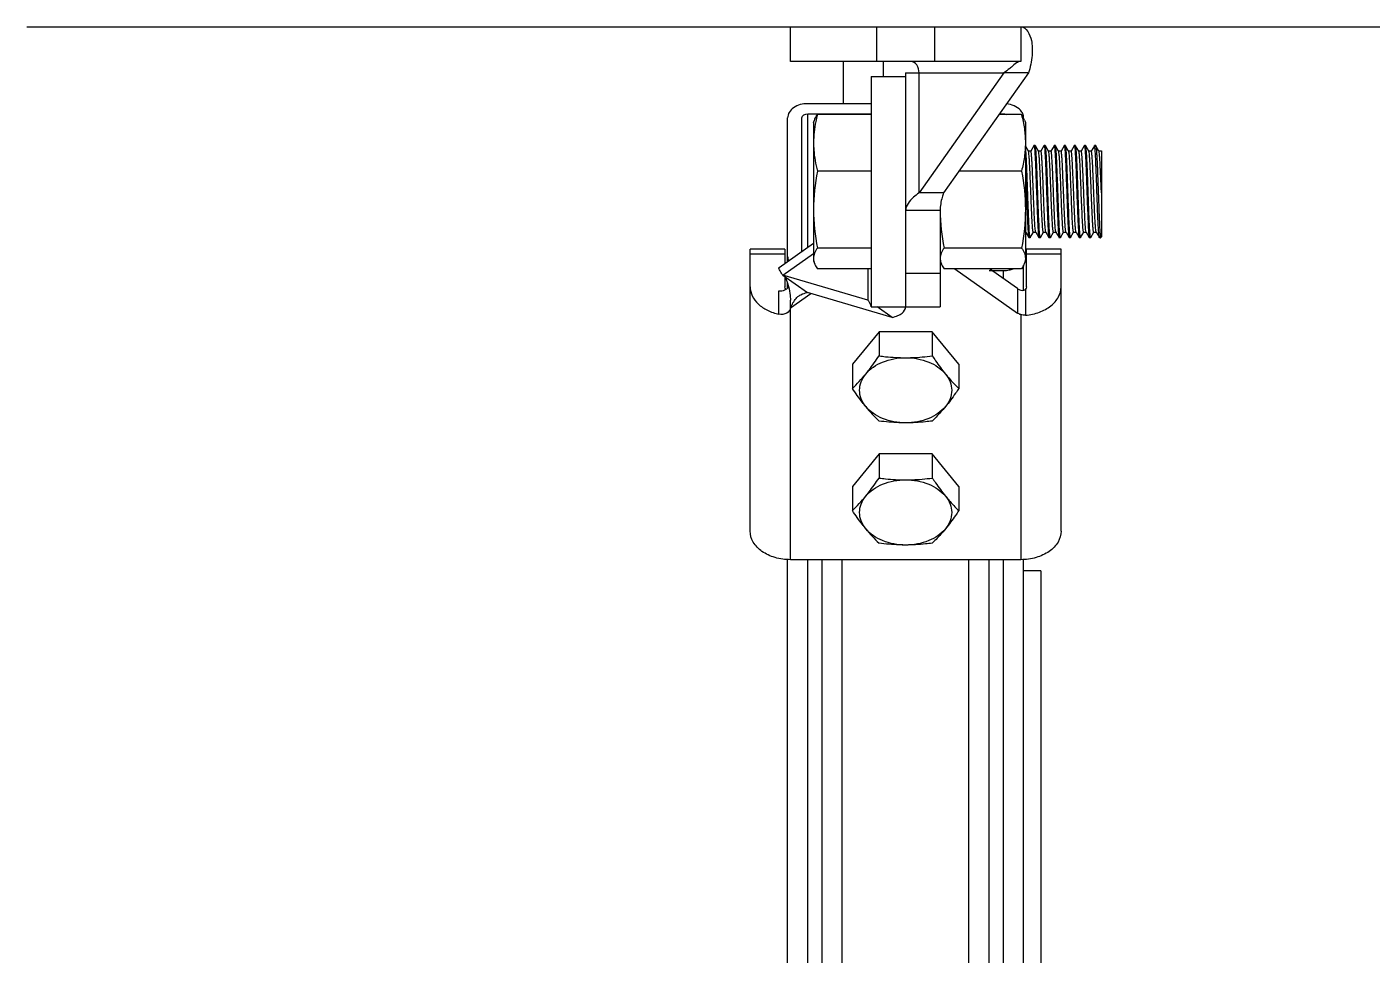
# Model space of a CAD drawing. Extents: x 27938 to 650306, y -92720 to 1524912.
# Drawn here: x 313892 to 316606, y 846090 to 847963 of the extents above; entities that cross this region are included whole.
import ezdxf

# ---------------------------------------------------------------- set-up
doc = ezdxf.new("R2010")
doc.units = 0
doc.header["$LTSCALE"] = 1000
doc.header["$MEASUREMENT"] = 0
doc.layers.add('bz', color=2, linetype='Continuous')

msp = doc.modelspace()

# ---------------------------------------------------------------- linework, layer by layer
at = {"linetype": 'Continuous'}
for p, q in [((315432.6, 847893.3), (315432.6, 847963)), ((315432.6, 847963), (315897.3, 847963)), ((315606.9, 847893.3), (315606.9, 847963)), ((315723, 847963), (315723, 847893.3)), ((315897.3, 847963), (315897.3, 847893.3)), ((315897.3, 847893.3), (315432.6, 847893.3)), ((315538.8, 847893.3), (315538.8, 847808.1)), ((315619.3, 847893.3), (315619.3, 847862.9)), ((315595.2, 847862.9), (315595.2, 847398.2)), ((315595.2, 847862.9), (315664.9, 847862.9)), ((315664.9, 847870), (315664.9, 847398.2)), ((315664.9, 847870), (315863.2, 847870)), ((315863.2, 847870), (315692.1, 847628.1)), ((315692.1, 847628.1), (315692.1, 847870)), ((315912.5, 847870), (315741.4, 847628.1)), ((315912.5, 847870), (315863.2, 847870)), ((315595.2, 847808.1), (315467.4, 847808.1)), ((315426.8, 847489.5), (315426.8, 847779.4)), ((315455.8, 847510), (315455.8, 847779.4)), ((315467.4, 847518.3), (315467.4, 847787.6)), ((315467.4, 847787.6), (315595.2, 847787.6)), ((315479.1, 847769.9), (315480.9, 847775.1)), ((315479.1, 847769.9), (315479.1, 847491.1)), ((315595.2, 847786), (315486.9, 847786)), ((315898.7, 847786), (315853.1, 847786)), ((315854.2, 847787.6), (315862.4, 847787.6)), ((315862.4, 847786), (315862.4, 847787.6)), ((315904.7, 847775.1), (315906.5, 847769.9)), ((315906.5, 847769.9), (315906.5, 847491.1)), ((315912.5, 847712.4), (315906.5, 847722.8)), ((315923.6, 847723.3), (315917.4, 847712.5)), ((315923.6, 847723.3), (315923.8, 847723.5)), ((315926.4, 847723.5), (315923.8, 847723.5)), ((315926.6, 847723.3), (315926.4, 847723.5)), ((315932.8, 847712.4), (315926.6, 847723.3)), ((315944, 847723.3), (315937.7, 847712.5)), ((315944, 847723.3), (315944.2, 847723.5)), ((315946.7, 847723.5), (315944.2, 847723.5)), ((315946.9, 847723.3), (315946.7, 847723.5)), ((315953.2, 847712.4), (315946.9, 847723.3)), ((315964.3, 847723.3), (315958, 847712.5)), ((315964.3, 847723.3), (315964.5, 847723.5)), ((315967, 847723.5), (315964.5, 847723.5)), ((315967.2, 847723.3), (315967, 847723.5)), ((315973.5, 847712.4), (315967.2, 847723.3)), ((315984.6, 847723.3), (315978.4, 847712.5)), ((315984.6, 847723.3), (315984.8, 847723.5)), ((315987.4, 847723.5), (315984.8, 847723.5)), ((315987.6, 847723.3), (315987.4, 847723.5)), ((315993.8, 847712.4), (315987.6, 847723.3)), ((316005, 847723.3), (315998.7, 847712.5)), ((316005, 847723.3), (316005.2, 847723.5)), ((316007.7, 847723.5), (316005.2, 847723.5)), ((316007.9, 847723.3), (316007.7, 847723.5)), ((316014.1, 847712.4), (316007.9, 847723.3)), ((316025.3, 847723.3), (316019, 847712.5)), ((316025.3, 847723.3), (316025.5, 847723.5)), ((316028, 847723.5), (316025.5, 847723.5)), ((316028.2, 847723.3), (316028, 847723.5)), ((316034.5, 847712.4), (316028.2, 847723.3)), ((316045.6, 847723.3), (316039.4, 847712.5)), ((316045.8, 847723.5), (316045.6, 847723.3)), ((316048.3, 847723.5), (316045.8, 847723.5)), ((316048.3, 847723.5), (316048.5, 847723.3)), ((316054.8, 847712.4), (316048.5, 847723.3)), ((316048.5, 847723.3), (316048.6, 847723.1)), ((315912.6, 847712.2), (315912.5, 847712.4)), ((315917.5, 847712.4), (315912.5, 847712.4)), ((315912.8, 847711.9), (315912.6, 847712.2)), ((315932.9, 847712.2), (315932.8, 847712.4)), ((315937.8, 847712.4), (315932.8, 847712.4)), ((315953.3, 847712.2), (315953.2, 847712.4)), ((315958.1, 847712.4), (315953.2, 847712.4)), ((315973.6, 847712.2), (315973.5, 847712.4)), ((315978.5, 847712.4), (315973.5, 847712.4)), ((315973.7, 847712.1), (315973.6, 847712.2)), ((315993.9, 847712.2), (315993.8, 847712.4)), ((315998.8, 847712.4), (315993.8, 847712.4)), ((316014.2, 847712.2), (316014.1, 847712.4)), ((316019.1, 847712.4), (316014.1, 847712.4)), ((316034.6, 847712.2), (316034.5, 847712.4)), ((316039.4, 847712.4), (316034.5, 847712.4)), ((316054.9, 847712.2), (316054.8, 847712.4)), ((316059.8, 847712.4), (316054.8, 847712.4)), ((316059.9, 847712.8), (316059.7, 847712.5)), ((316059.9, 847712.4), (316059.8, 847712.4)), ((316059.9, 847712.8), (316059.9, 847539.8)), ((315595.2, 847672.2), (315486.9, 847672.2)), ((315898.7, 847672.2), (315772.6, 847672.2)), ((315741.4, 847628.1), (315692.1, 847628.1)), ((315734.6, 847592.4), (315664.9, 847592.4)), ((315734.6, 847592.4), (315734.6, 847398.2)), ((316029.1, 847548.8), (316028.4, 847551.3)), ((315409.6, 847477.4), (315479.1, 847526.5)), ((315906.5, 847548.6), (315907.2, 847548.6)), ((315907.1, 847548.8), (315907.2, 847548.6)), ((315907.2, 847548.6), (315913.5, 847537.8)), ((315913.5, 847537.8), (315913.7, 847537.6)), ((315916.2, 847537.6), (315913.7, 847537.6)), ((315916.4, 847537.8), (315916.2, 847537.6)), ((315916.4, 847537.8), (315922.6, 847548.6)), ((315922.6, 847548.6), (315927.5, 847548.6)), ((315927.4, 847548.8), (315927.3, 847549.1)), ((315927.4, 847548.8), (315927.5, 847548.6)), ((315927.5, 847548.6), (315933.8, 847537.8)), ((315933.8, 847537.8), (315934, 847537.6)), ((315936.5, 847537.6), (315934, 847537.6)), ((315936.7, 847537.8), (315936.5, 847537.6)), ((315936.7, 847537.8), (315943, 847548.6)), ((315942.9, 847548.6), (315947.8, 847548.6)), ((315947.7, 847548.8), (315947.8, 847548.6)), ((315947.8, 847548.6), (315954.1, 847537.8)), ((315954.1, 847537.8), (315954.3, 847537.6)), ((315956.9, 847537.6), (315954.3, 847537.6)), ((315957.1, 847537.8), (315956.9, 847537.6)), ((315957.1, 847537.8), (315963.3, 847548.6)), ((315963.2, 847548.6), (315968.2, 847548.6)), ((315968.1, 847548.8), (315968.2, 847548.6)), ((315968.2, 847548.6), (315974.5, 847537.8)), ((315974.5, 847537.8), (315974.7, 847537.6)), ((315977.2, 847537.6), (315974.7, 847537.6)), ((315977.4, 847537.8), (315977.2, 847537.6)), ((315977.4, 847537.8), (315983.6, 847548.6)), ((315983.5, 847548.6), (315988.5, 847548.6)), ((315988.4, 847548.8), (315988.5, 847548.6)), ((315988.5, 847548.6), (315994.8, 847537.8)), ((315994.8, 847537.8), (315995, 847537.6)), ((315997.5, 847537.6), (315995, 847537.6)), ((315997.7, 847537.8), (315997.5, 847537.6)), ((315997.7, 847537.8), (316003.9, 847548.6)), ((316003.9, 847548.6), (316008.8, 847548.6)), ((316008.7, 847548.8), (316008.8, 847548.6)), ((316008.8, 847548.6), (316015.1, 847537.8)), ((316015.1, 847537.8), (316015.3, 847537.6)), ((316017.8, 847537.6), (316015.3, 847537.6)), ((316018, 847537.8), (316017.8, 847537.6)), ((316018, 847537.8), (316024.3, 847548.6)), ((316024.2, 847548.6), (316029.2, 847548.6)), ((316029.1, 847548.8), (316029.2, 847548.6)), ((316029.2, 847548.6), (316035.4, 847537.8)), ((316035.4, 847537.8), (316035.6, 847537.6)), ((316038.2, 847537.6), (316035.6, 847537.6)), ((316038.4, 847537.8), (316038.2, 847537.6)), ((316038.4, 847537.8), (316044.6, 847548.6)), ((316044.5, 847548.6), (316049.5, 847548.6)), ((316049.4, 847548.8), (316049.5, 847548.6)), ((316049.5, 847548.6), (316055.8, 847537.8)), ((316058.5, 847537.6), (316056, 847537.6)), ((316058.5, 847537.6), (316058.7, 847537.8)), ((316058.7, 847537.8), (316059.9, 847539.8)), ((315351.3, 846945.7), (315351.3, 847514.4)), ((315421, 847514.4), (315351.3, 847514.4)), ((315421, 847504.2), (315351.3, 847504.2)), ((315417.3, 847461.9), (315479.1, 847505.6)), ((315421, 847514.4), (315421, 847485.4)), ((315595.2, 847516.7), (315486.9, 847516.7)), ((315898.7, 847516.7), (315742.5, 847516.7)), ((315908.8, 847438.5), (315908.8, 847514.4)), ((315978.5, 847514.4), (315908.8, 847514.4)), ((315978.5, 847504.2), (315908.8, 847504.2)), ((315978.5, 846945.7), (315978.5, 847514.4)), ((315479.1, 847491.1), (315480.9, 847486)), ((315595.2, 847475.1), (315486.9, 847475.1)), ((315588.4, 847475.1), (315588.4, 847411.8)), ((315734.6, 847491.1), (315736.5, 847486)), ((315898.7, 847475.1), (315742.5, 847475.1)), ((315764.2, 847475.1), (315890.4, 847385.8)), ((315833.3, 847471.4), (315862.4, 847471.4)), ((315890.4, 847435.1), (315833.9, 847475.1)), ((315862.4, 847454.9), (315862.4, 847471.4)), ((315903, 847431.8), (315903, 847482.4)), ((315904.7, 847486), (315906.5, 847491.1)), ((315417.3, 847461.9), (315466.6, 847427.1)), ((315588.4, 847411.8), (315417.3, 847461.9)), ((315421, 847459.4), (315421, 847438.5)), ((315426.8, 847435.9), (315426.8, 847446.2)), ((315426.8, 847446), (315430, 847434.5)), ((315664.9, 847466.3), (315734.6, 847466.3)), ((315409.4, 847383.4), (315409.4, 847430.3)), ((315432.6, 847396.2), (315473.4, 847425.1)), ((315637.7, 847377), (315466.6, 847427.1)), ((315890.4, 847435.1), (315890.4, 847385.8)), ((315906.8, 847433.9), (315906.8, 847381.4)), ((315432.6, 846888.2), (315432.6, 847411.9)), ((315595.2, 847398.2), (315734.6, 847398.2)), ((315637.7, 847377), (315607.7, 847398.2)), ((315897.2, 847382.5), (315897.2, 846888.2)), ((315611.2, 847348.1), (315557.6, 847282.4)), ((315611.2, 847348.1), (315611.2, 847299.3)), ((315718.5, 847348.1), (315611.2, 847348.1)), ((315718.5, 847348.1), (315718.5, 847299.3)), ((315772.2, 847282.4), (315718.5, 847348.1)), ((315557.6, 847282.4), (315557.6, 847233.6)), ((315772.2, 847282.4), (315772.2, 847233.6)), ((315611.2, 847101.7), (315557.6, 847036)), ((315611.2, 847101.7), (315611.2, 847052.9)), ((315718.5, 847101.7), (315611.2, 847101.7)), ((315718.5, 847101.7), (315718.5, 847052.9)), ((315772.2, 847036), (315718.5, 847101.7)), ((315557.6, 847036), (315557.6, 846987.2)), ((315772.2, 847036), (315772.2, 846987.2)), ((315426.8, 844237.9), (315426.8, 846888.2)), ((315897.2, 846888.2), (315432.6, 846888.2)), ((315467.4, 844236.7), (315467.4, 846888.2)), ((315496.5, 844236.7), (315496.5, 846888.2)), ((315537.1, 844236.7), (315537.1, 846888.2)), ((315792.7, 844236.7), (315792.7, 846888.2)), ((315833.3, 844236.7), (315833.3, 846888.2)), ((315862.4, 844236.7), (315862.4, 846888.2)), ((315903, 844237.9), (315903, 846888.2)), ((315937.9, 846865.5), (315903, 846865.5)), ((315937.9, 846865.5), (315937.9, 844320.8))]:
    msp.add_line(p, q, dxfattribs=at)
for points in [[(315421.5, 847459), (315423.3, 847455.3), (315426.8, 847446)], [(315430, 847434.5), (315432.1, 847421.4), (315432.6, 847411.9)]]:
    msp.add_lwpolyline(points, dxfattribs=at)
for centre, radius, start, end in [((315880.9, 847778.9), 22.2, 17.8947, 22.1691), ((315504.1, 847526.8), 108.4, 215.5714, 216.7651), ((315411.4, 847456.2), 25.6, 292.244, 297.8329), ((315412.1, 847454.8), 24, 297.8753, 299.7704), ((315325, 847474.5), 334.9, 313.9914, 320.7735), ((315843.8, 847408.8), 334.9, 219.2265, 226.0086), ((315325, 847228.1), 334.9, 313.9914, 320.7735), ((315843.8, 847162.4), 334.9, 219.2265, 226.0086)]:
    msp.add_arc(centre, radius, start, end, dxfattribs=at)
for points, knots in [([(315897.3, 847963), (315908.8, 847963), (315918.5, 847941.6), (315920.7, 847921.2), (315920.4, 847898.7), (315916.5, 847881.5), (315912.5, 847870)], [0, 0, 0, 0, 0.34128, 0.481725, 0.640517, 1, 1, 1, 1]), ([(315692.1, 847870), (315692.1, 847875.7), (315690, 847886.4), (315680.2, 847893.3), (315675.7, 847893.3)], [0, 0, 0, 0, 0.55976, 1, 1, 1, 1]), ([(315878.2, 847881.9), (315877.1, 847881), (315872.2, 847876.9), (315867.2, 847872.9), (315863.2, 847870)], [0, 0, 0, 0, 0.226541, 1, 1, 1, 1]), ([(315897.3, 847893.3), (315894.3, 847893.3), (315887.1, 847889.8), (315881.6, 847884.8), (315878.2, 847881.9)], [0, 0, 0, 0, 0.400704, 1, 1, 1, 1]), ([(315467.4, 847808.1), (315457.4, 847808.1), (315438.9, 847804.3), (315426.8, 847787.2), (315426.8, 847779.4)], [0, 0, 0, 0, 0.559767, 1, 1, 1, 1]), ([(315901.4, 847787.3), (315900.3, 847790), (315892.8, 847801.4), (315878.7, 847806.7), (315868.4, 847807.8)], [0, 0, 0, 0, 0.221061, 1, 1, 1, 1]), ([(315486.9, 847786), (315485.7, 847781.3), (315481.3, 847762.7), (315479.1, 847743.4), (315479.1, 847729.1)], [0, 0, 0, 0, 0.252048, 1, 1, 1, 1]), ([(315480.9, 847774.9), (315481.2, 847775.8), (315482.8, 847779.7), (315485.1, 847783.4), (315486.9, 847786)], [0, 0, 0, 0, 0.238306, 1, 1, 1, 1]), ([(315904.7, 847774.9), (315904.4, 847775.8), (315902.8, 847779.7), (315900.5, 847783.4), (315898.7, 847786)], [0, 0, 0, 0, 0.238306, 1, 1, 1, 1]), ([(315898.7, 847786), (315901.1, 847776.7), (315905, 847757.9), (315906.5, 847738.7), (315906.5, 847729.1)], [0, 0, 0, 0, 0.502209, 1, 1, 1, 1]), ([(315903, 847779.4), (315903, 847780.4), (315902.8, 847782.6), (315902.3, 847784.7), (315902, 847785.8)], [0, 0, 0, 0, 0.496614, 1, 1, 1, 1]), ([(315479.1, 847729.1), (315479.1, 847724.3), (315479.8, 847705.1), (315483.3, 847686.1), (315486.9, 847672.2)], [0, 0, 0, 0, 0.248826, 1, 1, 1, 1]), ([(315906.5, 847729.1), (315906.5, 847719.6), (315905, 847700.3), (315901.1, 847681.5), (315898.7, 847672.2)], [0, 0, 0, 0, 0.497791, 1, 1, 1, 1]), ([(315913.7, 847564.8), (315912.9, 847579.6), (315912.1, 847602.8), (315911, 847634.4), (315910.1, 847658.9), (315909.3, 847681.2), (315908.4, 847699.8), (315907.7, 847712.2), (315907.1, 847719.1), (315906.7, 847721.5), (315906.5, 847722.4)], [0, 0, 0, 0, 0.280313, 0.441626, 0.601058, 0.746568, 0.867171, 0.953784, 0.982215, 1, 1, 1, 1]), ([(315923.8, 847723.5), (315924, 847723.5), (315924.2, 847723), (315924.4, 847722.3), (315924.6, 847721), (315924.9, 847718.4), (315925.3, 847713.9), (315925.8, 847707.3), (315926.3, 847698.9), (315926.7, 847689.1), (315927.2, 847678), (315927.8, 847661.4), (315928.6, 847639.4), (315929.5, 847612.9), (315930.4, 847588), (315931.1, 847572.1), (315931.5, 847564.8)], [0, 0, 0, 0, 0.00218, 0.007156, 0.015174, 0.026244, 0.057342, 0.099842, 0.152844, 0.215209, 0.285592, 0.362474, 0.528996, 0.700446, 0.862075, 1, 1, 1, 1]), ([(315934, 847564.8), (315933.6, 847571.9), (315933, 847587.3), (315932.1, 847611.6), (315931.2, 847637.4), (315930.3, 847662.6), (315929.6, 847682.3), (315928.9, 847696.3), (315928.5, 847704.9), (315928, 847711.9), (315927.6, 847717.3), (315927.1, 847720.9), (315926.9, 847722.8), (315926.6, 847723.3)], [0, 0, 0, 0, 0.134252, 0.291372, 0.458537, 0.622096, 0.768683, 0.831794, 0.886343, 0.931217, 0.965509, 0.98855, 1, 1, 1, 1]), ([(315944.2, 847723.5), (315944.3, 847723.5), (315944.5, 847723), (315944.7, 847722.3), (315944.9, 847721), (315945.3, 847718.4), (315945.7, 847713.9), (315946.1, 847707.3), (315946.6, 847698.9), (315947.1, 847689.1), (315947.5, 847678), (315948.2, 847661.4), (315948.9, 847639.4), (315949.9, 847612.9), (315950.8, 847588), (315951.4, 847572.1), (315951.8, 847564.8)], [0, 0, 0, 0, 0.002174, 0.007143, 0.015154, 0.026218, 0.057307, 0.099799, 0.152794, 0.215155, 0.285537, 0.362422, 0.52895, 0.70041, 0.86206, 1, 1, 1, 1]), ([(315954.3, 847564.8), (315954, 847571.9), (315953.3, 847587.3), (315952.4, 847611.6), (315951.5, 847637.4), (315950.7, 847662.6), (315949.9, 847682.3), (315949.3, 847696.3), (315948.8, 847704.9), (315948.3, 847711.9), (315947.9, 847717.3), (315947.4, 847720.9), (315947.2, 847722.8), (315946.9, 847723.3)], [0, 0, 0, 0, 0.134248, 0.291362, 0.458527, 0.622086, 0.768676, 0.831791, 0.886342, 0.931217, 0.965509, 0.988549, 1, 1, 1, 1]), ([(315964.5, 847723.5), (315964.6, 847723.5), (315964.8, 847723), (315965, 847722.3), (315965.3, 847721), (315965.6, 847718.4), (315966, 847713.9), (315966.5, 847707.3), (315966.9, 847698.9), (315967.4, 847689.1), (315967.9, 847678), (315968.5, 847661.4), (315969.3, 847639.4), (315970.2, 847612.9), (315971.1, 847588), (315971.8, 847572.1), (315972.1, 847564.8)], [0, 0, 0, 0, 0.002175, 0.007145, 0.015158, 0.026223, 0.057313, 0.099807, 0.152805, 0.215171, 0.285555, 0.36244, 0.528965, 0.700426, 0.862068, 1, 1, 1, 1]), ([(315974.7, 847564.8), (315974.3, 847571.9), (315973.7, 847587.3), (315972.8, 847611.6), (315971.9, 847637.4), (315971, 847662.6), (315970.2, 847682.3), (315969.6, 847696.3), (315969.1, 847704.9), (315968.7, 847711.9), (315968.3, 847717.3), (315967.8, 847720.9), (315967.5, 847722.8), (315967.2, 847723.3)], [0, 0, 0, 0, 0.134249, 0.291369, 0.458531, 0.622086, 0.768675, 0.831789, 0.886339, 0.931214, 0.965507, 0.988549, 1, 1, 1, 1]), ([(315984.8, 847723.5), (315984.9, 847723.5), (315985.2, 847723), (315985.3, 847722.3), (315985.6, 847721), (315985.9, 847718.4), (315986.3, 847713.9), (315986.8, 847707.3), (315987.2, 847698.9), (315987.7, 847689.1), (315988.2, 847678), (315988.8, 847661.4), (315989.6, 847639.4), (315990.5, 847612.9), (315991.4, 847588), (315992.1, 847572.1), (315992.4, 847564.8)], [0, 0, 0, 0, 0.002179, 0.007154, 0.015171, 0.02624, 0.057337, 0.099835, 0.152836, 0.215199, 0.285581, 0.362463, 0.528986, 0.700438, 0.862072, 1, 1, 1, 1]), ([(315995, 847564.8), (315994.6, 847571.9), (315994, 847587.3), (315993.1, 847611.6), (315992.2, 847637.4), (315991.3, 847662.6), (315990.5, 847682.3), (315989.9, 847696.3), (315989.5, 847704.9), (315989, 847711.9), (315988.6, 847717.3), (315988.1, 847720.9), (315987.9, 847722.8), (315987.6, 847723.3)], [0, 0, 0, 0, 0.134251, 0.29137, 0.458536, 0.622096, 0.768683, 0.831794, 0.886344, 0.931218, 0.96551, 0.98855, 1, 1, 1, 1]), ([(316005.2, 847723.5), (316005.3, 847723.5), (316005.5, 847723), (316005.7, 847722.3), (316005.9, 847721), (316006.2, 847718.4), (316006.7, 847713.9), (316007.1, 847707.3), (316007.6, 847698.9), (316008, 847689.1), (316008.5, 847678), (316009.2, 847661.4), (316009.9, 847639.4), (316010.8, 847612.9), (316011.8, 847588), (316012.4, 847572.1), (316012.8, 847564.8)], [0, 0, 0, 0, 0.002173, 0.00714, 0.01515, 0.026213, 0.0573, 0.09979, 0.152784, 0.215145, 0.285528, 0.362414, 0.528942, 0.700406, 0.862059, 1, 1, 1, 1]), ([(316015.3, 847564.8), (316015, 847571.9), (316014.3, 847587.3), (316013.4, 847611.6), (316012.5, 847637.4), (316011.6, 847662.6), (316010.9, 847682.3), (316010.2, 847696.3), (316009.8, 847704.9), (316009.3, 847711.9), (316008.9, 847717.3), (316008.4, 847720.9), (316008.2, 847722.8), (316007.9, 847723.3)], [0, 0, 0, 0, 0.134247, 0.291362, 0.458526, 0.622082, 0.768672, 0.831787, 0.88634, 0.931215, 0.965508, 0.988549, 1, 1, 1, 1]), ([(316025.5, 847723.5), (316025.6, 847723.5), (316025.8, 847723), (316026, 847722.3), (316026.2, 847721), (316026.6, 847718.4), (316027, 847713.9), (316027.4, 847707.3), (316027.9, 847698.9), (316028.4, 847689.1), (316028.8, 847678), (316029.5, 847661.4), (316030.3, 847639.4), (316031.2, 847612.9), (316032.1, 847588), (316032.7, 847572.1), (316033.1, 847564.8)], [0, 0, 0, 0, 0.002177, 0.007149, 0.015163, 0.02623, 0.057323, 0.099818, 0.152818, 0.215183, 0.285568, 0.362452, 0.528976, 0.700434, 0.862071, 1, 1, 1, 1]), ([(316035.6, 847564.8), (316035.3, 847571.9), (316034.6, 847587.3), (316033.8, 847611.6), (316032.9, 847637.4), (316032, 847662.6), (316031.2, 847682.3), (316030.6, 847696.3), (316030.1, 847704.9), (316029.7, 847711.9), (316029.2, 847717.3), (316028.8, 847720.9), (316028.5, 847722.8), (316028.2, 847723.3)], [0, 0, 0, 0, 0.134252, 0.291372, 0.458534, 0.62209, 0.768678, 0.831791, 0.88634, 0.931215, 0.965508, 0.988549, 1, 1, 1, 1]), ([(316055.8, 847537.8), (316055.6, 847538.1), (316055.4, 847539), (316055.1, 847540.8), (316054.8, 847543.5), (316054.4, 847548.6), (316053.8, 847556.8), (316053.2, 847568.6), (316052.6, 847582.7), (316052, 847598.6), (316051.4, 847615.7), (316050.8, 847633.3), (316050.2, 847650.8), (316049.6, 847667.6), (316049, 847683), (316048.4, 847696.4), (316047.8, 847706.2), (316047.4, 847712.6), (316047.1, 847716.4), (316046.8, 847719.3), (316046.5, 847721.5), (316046.2, 847722.7), (316046, 847723.5), (316045.8, 847723.5)], [0, 0, 0, 0, 0.005461, 0.015369, 0.029712, 0.048378, 0.097984, 0.162392, 0.239234, 0.32568, 0.418537, 0.514379, 0.609666, 0.700878, 0.784648, 0.857887, 0.917894, 0.942228, 0.962473, 0.978452, 0.990029, 0.997146, 1, 1, 1, 1]), ([(316048.6, 847723.1), (316048.8, 847722.8), (316049, 847721.7), (316049.5, 847718.5), (316049.9, 847712.6), (316050.5, 847703.2), (316051.1, 847691.3), (316051.7, 847677.1), (316052.3, 847661.2), (316052.9, 847644.2), (316053.6, 847626.7), (316054.2, 847609.3), (316054.8, 847592.8), (316055.4, 847577.6), (316056, 847564.3), (316056.5, 847554.6), (316056.9, 847548.3), (316057.2, 847544.6), (316057.5, 847541.7), (316057.8, 847539.5), (316058.1, 847538.4), (316058.3, 847537.6), (316058.5, 847537.6)], [0, 0, 0, 0, 0.006475, 0.017345, 0.052019, 0.102898, 0.168161, 0.245445, 0.331943, 0.424513, 0.519786, 0.6143, 0.704615, 0.787448, 0.85979, 0.919015, 0.943021, 0.962988, 0.978745, 0.990161, 0.99718, 1, 1, 1, 1]), ([(315922.6, 847548.6), (315922.4, 847548.6), (315922.1, 847549.3), (315921.9, 847550.3), (315921.6, 847552.2), (315921.3, 847554.6), (315921, 847557.8), (315920.6, 847563.4), (315920, 847571.7), (315919.5, 847583.2), (315918.9, 847596.3), (315918.3, 847610.7), (315917.7, 847625.8), (315917.1, 847641.1), (315916.5, 847656), (315915.9, 847670), (315915.3, 847682.6), (315914.7, 847693.3), (315914.1, 847701.8), (315913.5, 847707.7), (315913.1, 847710.8), (315912.8, 847711.9)], [0, 0, 0, 0, 0.002911, 0.009851, 0.021077, 0.036552, 0.056152, 0.079719, 0.137881, 0.208992, 0.29053, 0.379595, 0.473019, 0.567477, 0.659607, 0.74613, 0.82397, 0.89036, 0.94295, 0.979899, 1, 1, 1, 1]), ([(315927.3, 847549.1), (315926.9, 847550), (315926.6, 847553), (315925.9, 847558.8), (315925.4, 847567.2), (315924.8, 847577.8), (315924.2, 847590.3), (315923.6, 847604.3), (315923, 847619.3), (315922.4, 847634.6), (315921.8, 847649.8), (315921.2, 847664.3), (315920.6, 847677.6), (315920, 847689.2), (315919.5, 847697.6), (315919, 847703.1), (315918.7, 847706.4), (315918.4, 847708.9), (315918.1, 847710.8), (315917.9, 847711.8), (315917.6, 847712.4), (315917.5, 847712.4)], [0, 0, 0, 0, 0.018814, 0.054691, 0.106467, 0.172314, 0.249877, 0.336373, 0.428694, 0.52352, 0.617441, 0.707082, 0.789219, 0.860904, 0.919566, 0.943342, 0.96312, 0.978736, 0.990065, 0.997067, 1, 1, 1, 1]), ([(315942.9, 847548.6), (315942.7, 847548.6), (315942.4, 847549.3), (315942.2, 847550.3), (315941.9, 847552.3), (315941.6, 847554.8), (315941.3, 847558.1), (315940.9, 847563.8), (315940.3, 847572.4), (315939.7, 847584.2), (315939.1, 847597.7), (315938.5, 847612.4), (315937.9, 847627.8), (315937.3, 847643.2), (315936.7, 847658.3), (315936.1, 847672.3), (315935.5, 847684.7), (315934.9, 847695.2), (315934.3, 847703.3), (315933.8, 847708.4), (315933.3, 847711.1), (315933.1, 847712), (315932.9, 847712.2)], [0, 0, 0, 0, 0.002979, 0.01011, 0.021658, 0.037569, 0.057721, 0.081935, 0.141647, 0.214533, 0.297928, 0.388772, 0.483731, 0.57932, 0.672029, 0.758454, 0.835426, 0.900125, 0.95019, 0.983823, 0.99411, 1, 1, 1, 1]), ([(315947.7, 847548.8), (315947.6, 847549.1), (315947.4, 847550), (315946.9, 847552.7), (315946.4, 847557.8), (315945.8, 847565.9), (315945.2, 847576.3), (315944.6, 847588.8), (315944, 847602.8), (315943.4, 847617.8), (315942.8, 847633.3), (315942.2, 847648.7), (315941.6, 847663.4), (315940.9, 847676.9), (315940.3, 847688.7), (315939.8, 847697.3), (315939.4, 847702.9), (315939.1, 847706.2), (315938.8, 847708.8), (315938.5, 847710.7), (315938.2, 847711.8), (315938, 847712.4), (315937.8, 847712.4)], [0, 0, 0, 0, 0.005873, 0.016149, 0.049758, 0.099805, 0.164491, 0.241456, 0.327881, 0.420594, 0.516191, 0.611162, 0.702019, 0.785427, 0.858327, 0.918049, 0.942268, 0.962424, 0.978339, 0.989888, 0.997021, 1, 1, 1, 1]), ([(315963.2, 847548.6), (315963, 847548.6), (315962.8, 847549.3), (315962.5, 847550.3), (315962.2, 847552.3), (315961.9, 847554.8), (315961.6, 847558.1), (315961.2, 847563.8), (315960.7, 847572.4), (315960.1, 847584.2), (315959.5, 847597.7), (315958.8, 847612.4), (315958.2, 847627.8), (315957.6, 847643.2), (315957, 847658.3), (315956.4, 847672.3), (315955.8, 847684.7), (315955.2, 847695.2), (315954.6, 847703.3), (315954.1, 847708.4), (315953.6, 847711.1), (315953.4, 847712), (315953.3, 847712.2)], [0, 0, 0, 0, 0.002978, 0.01011, 0.021657, 0.037569, 0.057721, 0.081935, 0.141646, 0.214533, 0.297927, 0.388772, 0.483732, 0.579321, 0.67203, 0.758455, 0.835427, 0.900125, 0.95019, 0.983823, 0.994113, 1, 1, 1, 1]), ([(315968.1, 847548.8), (315967.9, 847549.1), (315967.7, 847550), (315967.2, 847552.7), (315966.7, 847557.8), (315966.1, 847565.9), (315965.5, 847576.3), (315964.9, 847588.8), (315964.3, 847602.8), (315963.7, 847617.8), (315963.1, 847633.3), (315962.5, 847648.7), (315961.9, 847663.4), (315961.3, 847676.9), (315960.7, 847688.7), (315960.1, 847697.3), (315959.7, 847702.9), (315959.4, 847706.2), (315959.1, 847708.8), (315958.8, 847710.7), (315958.6, 847711.8), (315958.3, 847712.4), (315958.1, 847712.4)], [0, 0, 0, 0, 0.005876, 0.016149, 0.049759, 0.099805, 0.164492, 0.241457, 0.327882, 0.420595, 0.516191, 0.611162, 0.702019, 0.785427, 0.858326, 0.918049, 0.942268, 0.962424, 0.978338, 0.989888, 0.99702, 1, 1, 1, 1]), ([(315983.5, 847548.6), (315983.4, 847548.6), (315983.1, 847549.3), (315982.9, 847550.3), (315982.6, 847552.2), (315982.3, 847554.7), (315982, 847558), (315981.5, 847563.5), (315981, 847572), (315980.4, 847583.6), (315979.8, 847596.9), (315979.2, 847611.5), (315978.6, 847626.7), (315978, 847642), (315977.4, 847657), (315976.8, 847671), (315976.2, 847683.5), (315975.6, 847694.1), (315975, 847702.5), (315974.4, 847708.2), (315974.1, 847711.1), (315973.7, 847712.1)], [0, 0, 0, 0, 0.00294, 0.009963, 0.021326, 0.036989, 0.056826, 0.080671, 0.139499, 0.211374, 0.29371, 0.383542, 0.477628, 0.572576, 0.664959, 0.751445, 0.828916, 0.894583, 0.946089, 0.981611, 1, 1, 1, 1]), ([(315988.2, 847549.2), (315987.9, 847550.3), (315987.5, 847553.5), (315986.9, 847559.5), (315986.3, 847568), (315985.7, 847578.7), (315985.1, 847591.3), (315984.5, 847605.3), (315983.9, 847620.2), (315983.3, 847635.4), (315982.7, 847650.5), (315982.1, 847664.9), (315981.5, 847678), (315981, 847689.5), (315980.4, 847697.8), (315980, 847703.3), (315979.7, 847706.4), (315979.4, 847708.9), (315979.1, 847710.8), (315978.9, 847711.8), (315978.6, 847712.4), (315978.5, 847712.4)], [0, 0, 0, 0, 0.020522, 0.05782, 0.110674, 0.177241, 0.25517, 0.341702, 0.433769, 0.528107, 0.621369, 0.710247, 0.791589, 0.862513, 0.920514, 0.944012, 0.963555, 0.978984, 0.990176, 0.997096, 1, 1, 1, 1]), ([(316003.9, 847548.6), (316003.7, 847548.6), (316003.4, 847549.3), (316003.2, 847550.3), (316002.9, 847552.3), (316002.6, 847554.8), (316002.3, 847558.1), (316001.8, 847563.8), (316001.3, 847572.4), (316000.7, 847584.2), (316000.1, 847597.7), (315999.5, 847612.4), (315998.9, 847627.8), (315998.3, 847643.2), (315997.7, 847658.3), (315997.1, 847672.3), (315996.5, 847684.7), (315995.9, 847695.2), (315995.3, 847703.3), (315994.8, 847708.4), (315994.3, 847711.1), (315994.1, 847712), (315993.9, 847712.2)], [0, 0, 0, 0, 0.002979, 0.01011, 0.021658, 0.037569, 0.057721, 0.081935, 0.141647, 0.214533, 0.297928, 0.388772, 0.483732, 0.57932, 0.672029, 0.758455, 0.835426, 0.900125, 0.95019, 0.983823, 0.994111, 1, 1, 1, 1]), ([(316008.7, 847548.8), (316008.6, 847549.1), (316008.3, 847550), (316007.9, 847552.7), (316007.4, 847557.8), (316006.8, 847565.9), (316006.2, 847576.3), (316005.6, 847588.8), (316005, 847602.8), (316004.4, 847617.8), (316003.8, 847633.3), (316003.1, 847648.7), (316002.5, 847663.4), (316001.9, 847676.9), (316001.3, 847688.7), (316000.8, 847697.3), (316000.4, 847702.9), (316000.1, 847706.2), (315999.8, 847708.8), (315999.5, 847710.7), (315999.2, 847711.8), (315998.9, 847712.4), (315998.8, 847712.4)], [0, 0, 0, 0, 0.005874, 0.016149, 0.049759, 0.099805, 0.164491, 0.241457, 0.327881, 0.420594, 0.516191, 0.611162, 0.702019, 0.785427, 0.858327, 0.918049, 0.942268, 0.962424, 0.978338, 0.989888, 0.997021, 1, 1, 1, 1]), ([(316023.4, 847551.3), (316022.7, 847555.3), (316022, 847566.1), (316020.9, 847585.5), (316019.9, 847610.5), (316018.8, 847637.9), (316017.9, 847660.8), (316017.1, 847677.8), (316016.6, 847688.6), (316016, 847697.6), (316015.5, 847704.5), (316015, 847708.9), (316014.6, 847711.2), (316014.4, 847712), (316014.2, 847712.2)], [0, 0, 0, 0, 0.074943, 0.200842, 0.362373, 0.539776, 0.711331, 0.788253, 0.85604, 0.912609, 0.95623, 0.985597, 0.994677, 1, 1, 1, 1]), ([(316028.4, 847551.3), (316027.8, 847555.4), (316027.1, 847566.6), (316026, 847586.7), (316024.9, 847612.5), (316024, 847636), (316023.2, 847655.2), (316022.6, 847668.6), (316022.1, 847680.8), (316021.5, 847691.4), (316020.9, 847700), (316020.4, 847705.8), (316020, 847709.2), (316019.7, 847710.9), (316019.5, 847711.9), (316019.3, 847712.4), (316019.1, 847712.4)], [0, 0, 0, 0, 0.077318, 0.207666, 0.3744, 0.556123, 0.645307, 0.729501, 0.805982, 0.872279, 0.926255, 0.966184, 0.980475, 0.990844, 0.997262, 1, 1, 1, 1]), ([(316044.5, 847548.6), (316044.4, 847548.6), (316044.1, 847549.3), (316043.8, 847550.3), (316043.5, 847552.3), (316043.2, 847554.8), (316042.9, 847558.1), (316042.5, 847563.8), (316042, 847572.4), (316041.4, 847584.2), (316040.8, 847597.7), (316040.2, 847612.4), (316039.5, 847627.8), (316038.9, 847643.2), (316038.3, 847658.3), (316037.7, 847672.3), (316037.1, 847684.7), (316036.5, 847695.2), (316035.9, 847703.3), (316035.4, 847708.4), (316035, 847711.1), (316034.7, 847712), (316034.6, 847712.2)], [0, 0, 0, 0, 0.002979, 0.01011, 0.021658, 0.037569, 0.057721, 0.081935, 0.141647, 0.214533, 0.297928, 0.388772, 0.483731, 0.57932, 0.672029, 0.758454, 0.835426, 0.900125, 0.95019, 0.983823, 0.99411, 1, 1, 1, 1]), ([(316049.4, 847548.8), (316049.2, 847549.1), (316049, 847550), (316048.5, 847552.7), (316048, 847557.8), (316047.4, 847565.9), (316046.8, 847576.3), (316046.2, 847588.8), (316045.6, 847602.8), (316045, 847617.8), (316044.4, 847633.3), (316043.8, 847648.7), (316043.2, 847663.4), (316042.6, 847676.9), (316042, 847688.7), (316041.5, 847697.3), (316041, 847702.9), (316040.7, 847706.2), (316040.4, 847708.8), (316040.1, 847710.7), (316039.9, 847711.8), (316039.6, 847712.4), (316039.4, 847712.4)], [0, 0, 0, 0, 0.005876, 0.016149, 0.049759, 0.099805, 0.164492, 0.241457, 0.327882, 0.420595, 0.516192, 0.611162, 0.702019, 0.785427, 0.858326, 0.918049, 0.942268, 0.962424, 0.978338, 0.989888, 0.99702, 1, 1, 1, 1]), ([(316059.9, 847628.1), (316059.5, 847638.4), (316058.9, 847653.3), (316058, 847672.5), (316057.4, 847684.9), (316056.8, 847695.3), (316056.2, 847703.3), (316055.8, 847708.4), (316055.3, 847711.1), (316055.1, 847712), (316054.9, 847712.2)], [0, 0, 0, 0, 0.365048, 0.532447, 0.681469, 0.806694, 0.90358, 0.968671, 0.988591, 1, 1, 1, 1]), ([(315906.5, 847685.9), (315907, 847676.1), (315908.5, 847635.7), (315909.6, 847595.3), (315911.1, 847564.8)], [0, 0, 0, 0, 0.243471, 1, 1, 1, 1]), ([(315692.1, 847628.1), (315688.1, 847625.3), (315676.2, 847616.5), (315664.9, 847602.7), (315664.9, 847592.4)], [0, 0, 0, 0, 0.32007, 1, 1, 1, 1]), ([(315741.4, 847628.1), (315740.4, 847625.1), (315736.6, 847613.6), (315734.6, 847601.4), (315734.6, 847592.4)], [0, 0, 0, 0, 0.257441, 1, 1, 1, 1]), ([(315911.1, 847564.8), (315911.3, 847561.2), (315911.6, 847554.9), (315912.1, 847547.5), (315912.6, 847542.9), (315912.8, 847540.5), (315913.1, 847538.9), (315913.3, 847538), (315913.5, 847537.8)], [0, 0, 0, 0, 0.396699, 0.701381, 0.816026, 0.904317, 0.965635, 1, 1, 1, 1]), ([(315916.2, 847537.6), (315916, 847537.6), (315915.8, 847538.4), (315915.5, 847539.6), (315915.2, 847541.9), (315914.9, 847544.9), (315914.6, 847548.8), (315914.1, 847555.6), (315913.9, 847561), (315913.7, 847564.8)], [0, 0, 0, 0, 0.020032, 0.070193, 0.151802, 0.264388, 0.406949, 0.578205, 1, 1, 1, 1]), ([(315931.5, 847564.8), (315931.6, 847561.2), (315932, 847554.9), (315932.5, 847547.5), (315932.9, 847542.9), (315933.2, 847540.5), (315933.5, 847538.9), (315933.7, 847538), (315933.8, 847537.8)], [0, 0, 0, 0, 0.396703, 0.701378, 0.816024, 0.904313, 0.965634, 1, 1, 1, 1]), ([(315936.5, 847537.6), (315936.4, 847537.6), (315936.1, 847538.4), (315935.8, 847539.6), (315935.5, 847541.9), (315935.2, 847544.9), (315934.9, 847548.8), (315934.5, 847555.6), (315934.2, 847561), (315934, 847564.8)], [0, 0, 0, 0, 0.019992, 0.070121, 0.15171, 0.264292, 0.406859, 0.578131, 1, 1, 1, 1]), ([(315951.8, 847564.8), (315952, 847561.2), (315952.3, 847554.9), (315952.8, 847547.5), (315953.2, 847542.9), (315953.5, 847540.5), (315953.8, 847538.9), (315954, 847538), (315954.1, 847537.8)], [0, 0, 0, 0, 0.396697, 0.701376, 0.816023, 0.904315, 0.965634, 1, 1, 1, 1]), ([(315956.9, 847537.6), (315956.7, 847537.6), (315956.4, 847538.4), (315956.2, 847539.6), (315955.9, 847541.9), (315955.6, 847544.9), (315955.2, 847548.8), (315954.8, 847555.6), (315954.5, 847561), (315954.3, 847564.8)], [0, 0, 0, 0, 0.020046, 0.070224, 0.151839, 0.264427, 0.406984, 0.57823, 1, 1, 1, 1]), ([(315972.1, 847564.8), (315972.3, 847561.2), (315972.6, 847554.9), (315973.1, 847547.5), (315973.5, 847542.9), (315973.8, 847540.5), (315974.1, 847538.9), (315974.3, 847538), (315974.5, 847537.8)], [0, 0, 0, 0, 0.3967, 0.70138, 0.816026, 0.904316, 0.965635, 1, 1, 1, 1]), ([(315977.2, 847537.6), (315977, 847537.6), (315976.8, 847538.4), (315976.5, 847539.6), (315976.2, 847541.9), (315975.9, 847544.9), (315975.6, 847548.8), (315975.1, 847555.6), (315974.8, 847561), (315974.7, 847564.8)], [0, 0, 0, 0, 0.020019, 0.070169, 0.151771, 0.264355, 0.406918, 0.57818, 1, 1, 1, 1]), ([(315992.4, 847564.8), (315992.6, 847561.2), (315993, 847554.9), (315993.5, 847547.5), (315993.9, 847542.9), (315994.2, 847540.5), (315994.4, 847538.9), (315994.6, 847538), (315994.8, 847537.8)], [0, 0, 0, 0, 0.396702, 0.701375, 0.816022, 0.904313, 0.965635, 1, 1, 1, 1]), ([(315997.5, 847537.6), (315997.3, 847537.6), (315997.1, 847538.4), (315996.8, 847539.6), (315996.5, 847541.9), (315996.2, 847544.9), (315995.9, 847548.8), (315995.5, 847555.6), (315995.2, 847561), (315995, 847564.8)], [0, 0, 0, 0, 0.020003, 0.070142, 0.151736, 0.26432, 0.406884, 0.578149, 1, 1, 1, 1]), ([(316012.8, 847564.8), (316013, 847561.2), (316013.3, 847554.9), (316013.8, 847547.5), (316014.2, 847542.9), (316014.5, 847540.5), (316014.8, 847538.9), (316015, 847538), (316015.1, 847537.8)], [0, 0, 0, 0, 0.396699, 0.701381, 0.816026, 0.904317, 0.965635, 1, 1, 1, 1]), ([(316017, 847540.7), (316016.6, 847543.7), (316016, 847551.8), (316015.6, 847559.9), (316015.3, 847564.8)], [0, 0, 0, 0, 0.384851, 1, 1, 1, 1]), ([(316024.2, 847548.6), (316023.9, 847548.6), (316023.6, 847549.9), (316023.5, 847550.7), (316023.4, 847551.3)], [0, 0, 0, 0, 0.278506, 1, 1, 1, 1]), ([(316033.1, 847564.8), (316033.3, 847559.9), (316033.8, 847551.8), (316034.4, 847543.7), (316034.8, 847540.7)], [0, 0, 0, 0, 0.615149, 1, 1, 1, 1]), ([(316038.2, 847537.6), (316038, 847537.6), (316037.7, 847538.4), (316037.5, 847539.6), (316037.2, 847541.9), (316036.9, 847544.9), (316036.6, 847548.8), (316036.1, 847555.6), (316035.8, 847561), (316035.6, 847564.8)], [0, 0, 0, 0, 0.020006, 0.070146, 0.151741, 0.264322, 0.406888, 0.578156, 1, 1, 1, 1]), ([(315907.1, 847548.8), (315907, 847548.9), (315906.8, 847549.6), (315906.6, 847550.4), (315906.5, 847551)], [0, 0, 0, 0, 0.15445, 1, 1, 1, 1]), ([(316017.8, 847537.6), (316017.8, 847537.6), (316017.6, 847537.9), (316017.3, 847538.9), (316017.1, 847539.9), (316017, 847540.7)], [0, 0, 0, 0, 0.088107, 0.278317, 1, 1, 1, 1]), ([(316034.8, 847540.7), (316034.9, 847540), (316035.1, 847539.1), (316035.3, 847538.1), (316035.4, 847537.8)], [0, 0, 0, 0, 0.645687, 1, 1, 1, 1]), ([(316056, 847537.6), (316055.9, 847537.6), (316055.9, 847537.7), (316055.8, 847537.7), (316055.8, 847537.8)], [0, 0, 0, 0, 0.399347, 1, 1, 1, 1]), ([(315486.9, 847516.7), (315484.6, 847513.5), (315480.7, 847507), (315479.1, 847499.5), (315479.1, 847495.9)], [0, 0, 0, 0, 0.526507, 1, 1, 1, 1]), ([(315742.5, 847516.7), (315740.2, 847513.5), (315736.3, 847507), (315734.6, 847499.5), (315734.6, 847495.9)], [0, 0, 0, 0, 0.526507, 1, 1, 1, 1]), ([(315898.7, 847516.7), (315901, 847513.5), (315904.8, 847507), (315906.5, 847499.5), (315906.5, 847495.9)], [0, 0, 0, 0, 0.526507, 1, 1, 1, 1]), ([(315416, 847463.8), (315413.8, 847466.8), (315411.2, 847470.9), (315409.3, 847475.3), (315409.2, 847477.1), (315409.6, 847477.4)], [0, 0, 0, 0, 0.718432, 0.910505, 1, 1, 1, 1]), ([(315479.1, 847495.9), (315479.1, 847493.4), (315479.6, 847490.1), (315480.6, 847487), (315480.9, 847486.2)], [0, 0, 0, 0, 0.743021, 1, 1, 1, 1]), ([(315480.9, 847486.2), (315481.2, 847485.3), (315482.8, 847481.3), (315485.1, 847477.7), (315486.9, 847475.1)], [0, 0, 0, 0, 0.238306, 1, 1, 1, 1]), ([(315734.6, 847495.9), (315734.6, 847495.1), (315734.8, 847491.8), (315735.6, 847488.5), (315736.4, 847486.2)], [0, 0, 0, 0, 0.24568, 1, 1, 1, 1]), ([(315736.4, 847486.2), (315736.8, 847485.3), (315738.4, 847481.3), (315740.6, 847477.7), (315742.5, 847475.1)], [0, 0, 0, 0, 0.238306, 1, 1, 1, 1]), ([(315904.7, 847486.2), (315904.4, 847485.3), (315902.8, 847481.3), (315900.5, 847477.7), (315898.7, 847475.1)], [0, 0, 0, 0, 0.238306, 1, 1, 1, 1]), ([(315906.5, 847495.9), (315906.5, 847495.1), (315906.4, 847491.8), (315905.6, 847488.5), (315904.7, 847486.2)], [0, 0, 0, 0, 0.24568, 1, 1, 1, 1]), ([(315351.3, 847438.5), (315351.3, 847432.3), (315354.4, 847419.2), (315367.2, 847402.7), (315386.2, 847390.1), (315401.4, 847385.1), (315409.4, 847383.4)], [0, 0, 0, 0, 0.215862, 0.450689, 0.713102, 1, 1, 1, 1]), ([(315432.6, 847396.2), (315433.8, 847398.8), (315438, 847407.8), (315444, 847416.4), (315449.8, 847420.5)], [0, 0, 0, 0, 0.286839, 1, 1, 1, 1]), ([(315449.8, 847420.5), (315451, 847421.3), (315456.2, 847424.5), (315462.1, 847426.2), (315466.6, 847427.1)], [0, 0, 0, 0, 0.236507, 1, 1, 1, 1]), ([(315906.8, 847381.4), (315916.4, 847382.2), (315934.6, 847386.1), (315958.1, 847398.5), (315974.4, 847416.5), (315978.5, 847431.5), (315978.5, 847438.5)], [0, 0, 0, 0, 0.28821, 0.553531, 0.788229, 1, 1, 1, 1]), ([(315432.6, 847396.2), (315432.1, 847391.9), (315425.2, 847383), (315414.6, 847382.3), (315409.4, 847383.4)], [0, 0, 0, 0, 0.450677, 1, 1, 1, 1]), ([(315595.2, 847398.2), (315595.2, 847399.3), (315594.4, 847404.4), (315591, 847408.6), (315588.4, 847411.8)], [0, 0, 0, 0, 0.20333, 1, 1, 1, 1]), ([(315637.7, 847377), (315641.6, 847377.8), (315648.8, 847380), (315659.4, 847385.7), (315664.9, 847393.4), (315664.9, 847398.2)], [0, 0, 0, 0, 0.332264, 0.60543, 1, 1, 1, 1]), ([(315584.4, 847262.7), (315586.7, 847265.5), (315596.1, 847277.4), (315604.8, 847289.7), (315611.2, 847299.3)], [0, 0, 0, 0, 0.239452, 1, 1, 1, 1]), ([(315584.4, 847262.7), (315593.2, 847273.5), (315619.2, 847290.4), (315649.1, 847295.6), (315664.9, 847295.6)], [0, 0, 0, 0, 0.468341, 1, 1, 1, 1]), ([(315611.2, 847299.3), (315615.7, 847298.7), (315633.5, 847296.6), (315651.4, 847295.6), (315664.9, 847295.6)], [0, 0, 0, 0, 0.249182, 1, 1, 1, 1]), ([(315664.9, 847295.6), (315669.4, 847295.6), (315687.3, 847295.9), (315705.2, 847297.6), (315718.5, 847299.3)], [0, 0, 0, 0, 0.250767, 1, 1, 1, 1]), ([(315664.9, 847295.6), (315680.7, 847295.6), (315710.6, 847290.4), (315736.6, 847273.5), (315745.4, 847262.7)], [0, 0, 0, 0, 0.531659, 1, 1, 1, 1]), ([(315718.5, 847299.3), (315720.7, 847296), (315729.3, 847283.6), (315738.3, 847271.4), (315745.4, 847262.7)], [0, 0, 0, 0, 0.259411, 1, 1, 1, 1]), ([(315584.4, 847197), (315580.5, 847201.8), (315574.3, 847212.1), (315570.9, 847229.9), (315574.3, 847247.6), (315580.5, 847258), (315584.4, 847262.7)], [0, 0, 0, 0, 0.257487, 0.5, 0.742513, 1, 1, 1, 1]), ([(315745.4, 847262.7), (315747.6, 847260), (315756.1, 847249.9), (315765.2, 847240.3), (315772.2, 847233.6)], [0, 0, 0, 0, 0.264209, 1, 1, 1, 1]), ([(315745.4, 847262.7), (315749.2, 847258), (315755.5, 847247.6), (315758.9, 847229.9), (315755.5, 847212.1), (315749.2, 847201.8), (315745.4, 847197)], [0, 0, 0, 0, 0.257487, 0.5, 0.742513, 1, 1, 1, 1]), ([(315584.4, 847197), (315582.1, 847199.8), (315572.7, 847211.7), (315564, 847224), (315557.6, 847233.6)], [0, 0, 0, 0, 0.239452, 1, 1, 1, 1]), ([(315772.2, 847233.6), (315770, 847230.3), (315761.5, 847217.8), (315752.5, 847205.7), (315745.4, 847197)], [0, 0, 0, 0, 0.259411, 1, 1, 1, 1]), ([(315664.9, 847164.2), (315649.1, 847164.2), (315619.2, 847169.3), (315593.2, 847186.3), (315584.4, 847197)], [0, 0, 0, 0, 0.531659, 1, 1, 1, 1]), ([(315745.4, 847197), (315736.6, 847186.3), (315710.6, 847169.3), (315680.7, 847164.2), (315664.9, 847164.2)], [0, 0, 0, 0, 0.468341, 1, 1, 1, 1]), ([(315745.4, 847197), (315743.2, 847194.3), (315734.7, 847184.2), (315725.5, 847174.6), (315718.5, 847167.9)], [0, 0, 0, 0, 0.264209, 1, 1, 1, 1]), ([(315664.9, 847164.2), (315660.4, 847164.2), (315642.5, 847164.5), (315624.6, 847166.1), (315611.2, 847167.9)], [0, 0, 0, 0, 0.250767, 1, 1, 1, 1]), ([(315718.5, 847167.9), (315714.1, 847167.3), (315696.3, 847165.2), (315678.4, 847164.2), (315664.9, 847164.2)], [0, 0, 0, 0, 0.249182, 1, 1, 1, 1]), ([(315584.4, 847016.3), (315586.7, 847019.1), (315596.1, 847031), (315604.8, 847043.3), (315611.2, 847052.9)], [0, 0, 0, 0, 0.239452, 1, 1, 1, 1]), ([(315584.4, 847016.3), (315593.2, 847027.1), (315619.2, 847044), (315649.1, 847049.2), (315664.9, 847049.2)], [0, 0, 0, 0, 0.468341, 1, 1, 1, 1]), ([(315611.2, 847052.9), (315615.7, 847052.3), (315633.5, 847050.2), (315651.4, 847049.2), (315664.9, 847049.2)], [0, 0, 0, 0, 0.249182, 1, 1, 1, 1]), ([(315664.9, 847049.2), (315669.4, 847049.2), (315687.3, 847049.5), (315705.2, 847051.1), (315718.5, 847052.9)], [0, 0, 0, 0, 0.250767, 1, 1, 1, 1]), ([(315664.9, 847049.2), (315680.7, 847049.2), (315710.6, 847044), (315736.6, 847027.1), (315745.4, 847016.3)], [0, 0, 0, 0, 0.531659, 1, 1, 1, 1]), ([(315718.5, 847052.9), (315720.7, 847049.6), (315729.3, 847037.1), (315738.3, 847025), (315745.4, 847016.3)], [0, 0, 0, 0, 0.259411, 1, 1, 1, 1]), ([(315584.4, 846950.6), (315580.5, 846955.3), (315574.3, 846965.7), (315570.9, 846983.5), (315574.3, 847001.2), (315580.5, 847011.6), (315584.4, 847016.3)], [0, 0, 0, 0, 0.257487, 0.5, 0.742513, 1, 1, 1, 1]), ([(315745.4, 847016.3), (315747.6, 847013.6), (315756.1, 847003.5), (315765.2, 846993.9), (315772.2, 846987.2)], [0, 0, 0, 0, 0.264209, 1, 1, 1, 1]), ([(315745.4, 847016.3), (315749.2, 847011.6), (315755.5, 847001.2), (315758.9, 846983.5), (315755.5, 846965.7), (315749.2, 846955.3), (315745.4, 846950.6)], [0, 0, 0, 0, 0.257487, 0.5, 0.742513, 1, 1, 1, 1]), ([(315584.4, 846950.6), (315582.1, 846953.4), (315572.7, 846965.3), (315564, 846977.6), (315557.6, 846987.2)], [0, 0, 0, 0, 0.239452, 1, 1, 1, 1]), ([(315772.2, 846987.2), (315770, 846983.9), (315761.5, 846971.4), (315752.5, 846959.3), (315745.4, 846950.6)], [0, 0, 0, 0, 0.259411, 1, 1, 1, 1]), ([(315432.6, 846888.2), (315422.1, 846888.2), (315401.8, 846890.9), (315375.2, 846902.9), (315356.2, 846921.7), (315351.3, 846938.1), (315351.3, 846945.7)], [0, 0, 0, 0, 0.287977, 0.555343, 0.790527, 1, 1, 1, 1]), ([(315664.9, 846917.7), (315649.1, 846917.7), (315619.2, 846922.9), (315593.2, 846939.8), (315584.4, 846950.6)], [0, 0, 0, 0, 0.531659, 1, 1, 1, 1]), ([(315745.4, 846950.6), (315736.6, 846939.8), (315710.6, 846922.9), (315680.7, 846917.7), (315664.9, 846917.7)], [0, 0, 0, 0, 0.468341, 1, 1, 1, 1]), ([(315745.4, 846950.6), (315743.2, 846947.9), (315734.7, 846937.8), (315725.5, 846928.2), (315718.5, 846921.4)], [0, 0, 0, 0, 0.264209, 1, 1, 1, 1]), ([(315978.5, 846945.7), (315978.5, 846938.1), (315973.6, 846921.7), (315954.6, 846902.9), (315928, 846890.9), (315907.7, 846888.2), (315897.2, 846888.2)], [0, 0, 0, 0, 0.209473, 0.444657, 0.712023, 1, 1, 1, 1]), ([(315664.9, 846917.7), (315660.4, 846917.7), (315642.5, 846918.1), (315624.6, 846919.7), (315611.2, 846921.4)], [0, 0, 0, 0, 0.250767, 1, 1, 1, 1]), ([(315718.5, 846921.4), (315714.1, 846920.9), (315696.3, 846918.8), (315678.4, 846917.7), (315664.9, 846917.7)], [0, 0, 0, 0, 0.249182, 1, 1, 1, 1])]:
    msp.add_open_spline(points, degree=3, knots=knots, dxfattribs=at)
for points in [[(315455.8, 847779.4), (315455.8, 847784.1), (315462.7, 847787.6), (315467.4, 847787.6)], [(315862.4, 847787.6), (315864.7, 847787.6), (315867.1, 847787.1), (315869.2, 847786)], [(315486.9, 847672.2), (315482.1, 847646.6), (315479.1, 847620.5), (315479.1, 847594.5)], [(315898.7, 847672.2), (315903.5, 847646.6), (315906.5, 847620.5), (315906.5, 847594.5)], [(315479.1, 847594.5), (315479.1, 847568.4), (315482.1, 847542.3), (315486.9, 847516.7)], [(315734.6, 847592.4), (315734.8, 847567), (315737.8, 847541.6), (315742.5, 847516.7)], [(315906.5, 847594.5), (315906.5, 847568.4), (315903.5, 847542.3), (315898.7, 847516.7)], [(315988.4, 847548.8), (315988.3, 847549), (315988.3, 847549.1), (315988.2, 847549.2)], [(315426.8, 847500.1), (315426.8, 847497), (315427.5, 847493.9), (315428.8, 847491.1)], [(315862.4, 847471.4), (315866.3, 847471.4), (315870.2, 847471.8), (315874, 847472.6)], [(315874, 847472.6), (315876.8, 847473.1), (315879.5, 847473.9), (315882.1, 847474.9)], [(315409.4, 847430.3), (315413.4, 847430.3), (315417.4, 847431), (315421.1, 847432.5)], [(315423.2, 847433.6), (315421.9, 847434.9), (315421, 847436.7), (315421, 847438.5)], [(315424, 847433.9), (315425, 847434.5), (315426, 847435.2), (315426.9, 847435.9)], [(315426.9, 847435.9), (315427.7, 847436.6), (315428.5, 847437.3), (315429.2, 847438.1)], [(315890.4, 847435.1), (315892.5, 847433.6), (315894.8, 847432.5), (315897.2, 847431.8)], [(315897.2, 847431.8), (315899.1, 847431.2), (315901.2, 847431.1), (315903.1, 847431.6)], [(315903.1, 847431.6), (315904.5, 847432), (315905.8, 847432.8), (315906.8, 847433.9)], [(315908.8, 847438.5), (315908.8, 847436.8), (315908, 847435.1), (315906.8, 847433.9)], [(315897.2, 847382.5), (315894.8, 847383.2), (315892.5, 847384.4), (315890.4, 847385.8)], [(315906.8, 847381.4), (315903.6, 847381.1), (315900.3, 847381.5), (315897.2, 847382.5)]]:
    msp.add_open_spline(points, degree=3, dxfattribs=at)
at = {"layer": 'bz'}
msp.add_line((313892.1, 847963), (324156.5, 847963), dxfattribs=at)

doc.saveas('drawing.dxf')
